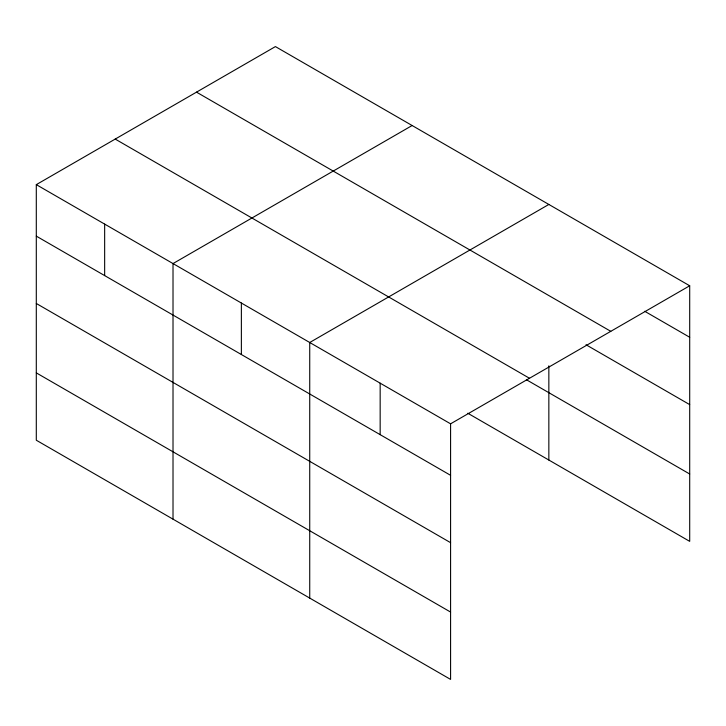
<?xml version="1.0" encoding="UTF-8"?>
<svg xmlns="http://www.w3.org/2000/svg" width="726" height="726" viewBox="0 0 726 726"><rect width="100%" height="100%" fill="white"/><g stroke="black" fill="none" stroke-linecap="round" stroke-linejoin="round"><path stroke-width="1.09" d="M450.583 542.667L450.583 423.821L36.3 184.64L36.3 440.228L450.583 679.409L450.583 542.667L36.3 303.477M467.789 413.239L689.7 541.36L689.7 285.772L275.417 46.591L36.3 184.64M412.132 125.516L173.015 263.574L173.015 519.154M548.847 204.451L309.73 342.5L309.73 598.088M450.583 423.821L689.7 285.772M644.706 311.282L689.7 337.263M196.51 92.148L610.793 331.328M586.009 344.75L689.7 404.618M115.207 139.083L529.49 378.264M526.386 379.716L689.7 474.005M36.3 236.131L450.583 475.312M36.3 372.874L450.583 612.063M548.847 365.822L548.847 460.039M380.161 383.165L380.161 434.656M241.368 303.032L241.368 354.524M104.653 224.107L104.653 275.59"/></g></svg>
